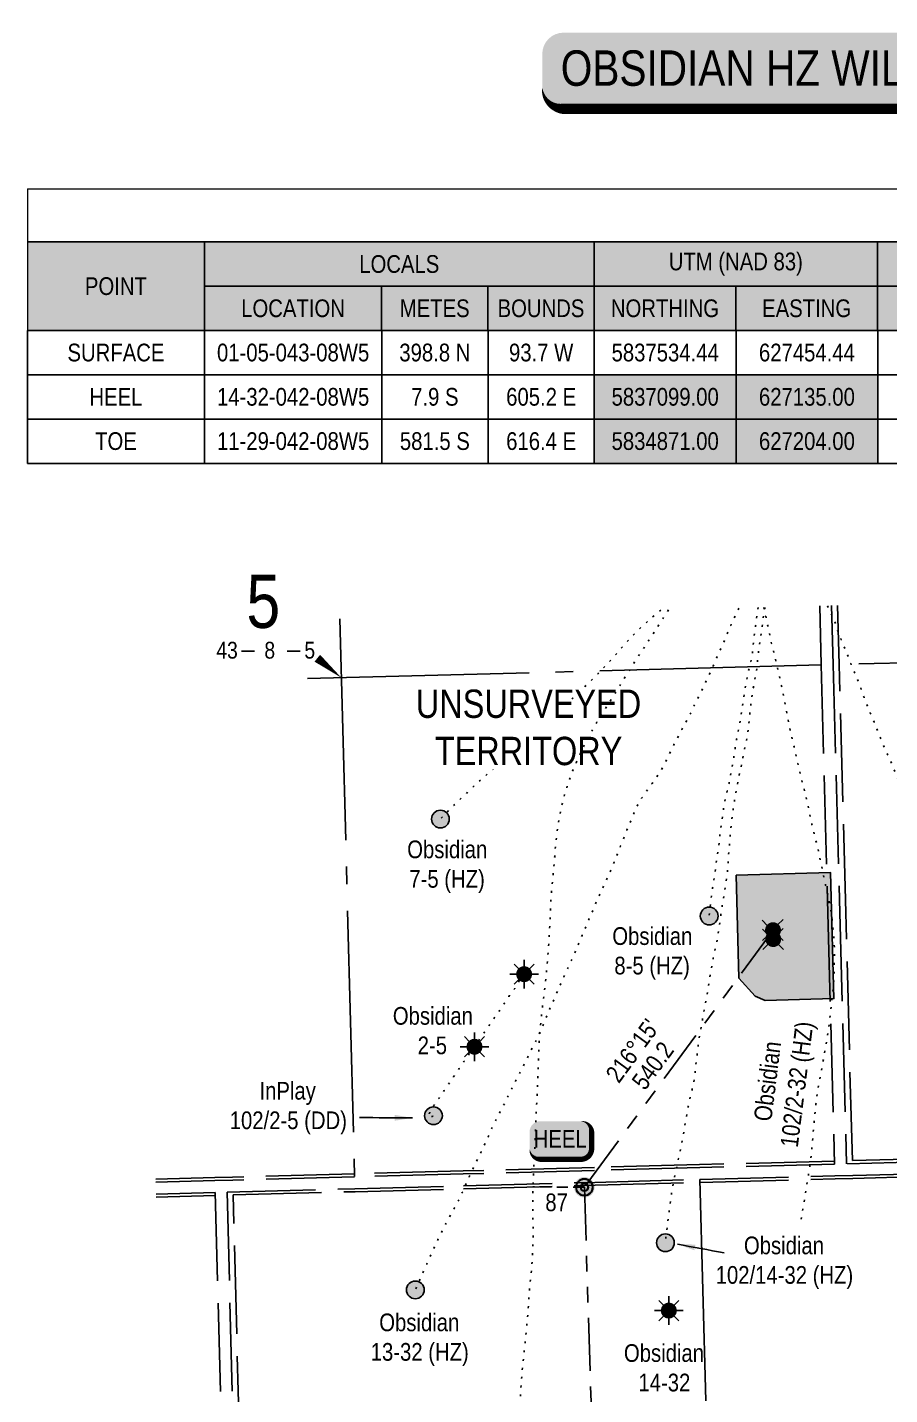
# Model space of a CAD drawing. Extents: x 623573 to 630850, y 5829278 to 5839468.
# Drawn here: x 623573 to 625033, y 5831889 to 5834205 of the extents above; entities that cross this region are included whole.
import ezdxf
from ezdxf.enums import TextEntityAlignment as Align

# ---------------------------------------------------------------- set-up
doc = ezdxf.new("R2010")
doc.units = 0
doc.header["$LTSCALE"] = 5
for name, pattern in [('foc-DOT', [1, 0.2, -0.8]), ('foc-DRILLPATH', [14.75, 6, -1.75, 1.75, -1.75, 1.75, -1.75]), ('foc-QUARTERLINE', [33, 25, -3, 2, -3]), ('foc-TIELINE', [1.875, 1.25, -0.625]), ('foc-UNSURVEYED', [12.5, 10, -2.5])]:
    doc.linetypes.add(name, pattern=pattern)
doc.layers.get('Defpoints').update_dxf_attribs({"color": 9})
for name, color, linetype in [('10', 1, 'Continuous'), ('9', 3, 'Continuous'), ('ABADATA-DRILL-T', 8, 'Continuous'), ('AS-DRILL', 8, 'foc-DOT'), ('AS-DRILL-T', 8, 'Continuous'), ('C-WS-S', 8, 'Continuous'), ('CG-NOTES', 7, 'Continuous'), ('L-BD', 7, 'Continuous'), ('L-MON', 1, 'Continuous'), ('L-QSEC', 8, 'foc-QUARTERLINE'), ('L-SECLBL', 7, 'Continuous'), ('L-UNS-T', 3, 'Continuous'), ('L-USEC', 7, 'foc-UNSURVEYED'), ('P-PDRILLPATH', 12, 'foc-DRILLPATH'), ('P-PROPOSED', 10, 'Continuous'), ('P-PROPOSED-H', 21, 'Continuous'), ('T-TIE', 201, 'foc-TIELINE')]:
    doc.layers.add(name, color=color, linetype=linetype)
doc.layers.add('T-TIE-T', color=201, linetype='Continuous', lineweight=18)
doc.styles.add('80', font='ARIALN.TTF', dxfattribs={"height": 10})
doc.styles.add('80B', font='ARIALNB.TTF', dxfattribs={"height": 25})
doc.styles.add('80CG', font='ARIALN.TTF', dxfattribs={"height": 10})
doc.styles.add('80L', font='ARIALN.TTF', dxfattribs={"height": 10})
doc.styles.add('SIMPLEX', font='ARIALN.TTF')
doc.dimstyles.new('Compass 5 000', dxfattribs={"dimscale": 5, "dimtxt": 9, "dimasz": 2, "dimexe": 0.2, "dimexo": 0.0625, "dimgap": 0.5, "dimtad": 0, "dimtih": 1, "dimtoh": 1, "dimzin": 0, "dimdsep": 46, "dimtxsty": '80CG', "dimcen": 0.1, "dimse1": 1, "dimse2": 1, "dimclrd": 256, "dimclrt": 256, "dimaunit": 1, "dimadec": 4, "dimazin": 0, "dimtfac": 0.06, "dimtofl": 0, "dimtmove": 0, "dimatfit": 1, "dimfxl": 0.2, "dimtolj": 1, "dimtzin": 0, "dimlwd": -1, "dimarcsym": 0})

# ---------------------------------------------------------------- blocks, each defined once
blk = doc.blocks.new('L-SECLBL')
at = {"layer": '9', "color": 7}
for p, q in [((-5.08, -27.83), (-12.29, -27.83)), ((20.7, -27.83), (13.5, -27.83))]:
    blk.add_line(p, q, dxfattribs=at)
at = {"layer": '10', "color": 2, "style": 'SIMPLEX'}
blk.add_attdef('SEC', text='', height=30, dxfattribs=at).set_placement((0, 0), align=Align.MIDDLE)
at = {"layer": '10', "color": 5, "style": '80L'}
blk.add_attdef('TWP', text='', height=9.5, dxfattribs=at).set_placement((-14.43, -27.37), align=Align.MIDDLE_RIGHT)
blk.add_attdef('RGE', text='', height=9.5, dxfattribs=at).set_placement((3.62, -27.37), align=Align.MIDDLE_CENTER)
blk.add_attdef('MER', text='', height=9.5, dxfattribs=at).set_placement((23.17, -27.37), align=Align.MIDDLE_LEFT)
blk = doc.blocks.new('BH-Existing')
at = {"layer": 'AS-DRILL-T'}
h = blk.add_hatch(color=256, dxfattribs=at)
h.dxf.hatch_style = 1
edge = h.paths.add_edge_path()
edge.add_arc((0, 0), 0.5, 0, 360)
blk.add_circle((0, 0), 0.5, dxfattribs=at)
blk = doc.blocks.new('GAS')
h = blk.add_hatch(color=255)
h.dxf.hatch_style = 1
edge = h.paths.add_edge_path()
edge.add_arc((0, 0), 0.9, 0, 360)
for p, q in [((0, 0.81), (0, 1.62)), ((-0.81, 0), (-1.62, 0)), ((-0.57, 0.57), (-1.14, 1.14)), ((0.57, 0.57), (1.14, 1.14)), ((1.62, 0), (0.81, 0)), ((-0.57, -0.57), (-1.14, -1.14)), ((0, -0.81), (0, -1.62)), ((1.14, -1.14), (0.57, -0.57))]:
    blk.add_line(p, q)
blk.add_circle((0, 0), 0.8)
blk = doc.blocks.new('plbh')
at = {"layer": 'L-MON'}
h = blk.add_hatch(color=255, dxfattribs=at)
h.dxf.hatch_style = 1
edge = h.paths.add_edge_path()
edge.add_arc((0, 0), 1.16, 0, 360)
h = blk.add_hatch(color=256, dxfattribs=at)
h.dxf.hatch_style = 1
h.paths.add_polyline_path([(-0.96, 0, 1), (0.96, 0, 1)])
h.paths.add_polyline_path([(0.91, 0, -1), (-0.91, 0, -1)], flags=16)
h.paths.add_polyline_path([(0.45, 0, -1), (-0.45, 0, -1)], flags=0)
h = blk.add_hatch(color=256, dxfattribs=at)
h.dxf.hatch_style = 1
h.paths.add_polyline_path([(-0.45, 0, 1), (0.45, 0, 1)])
h.paths.add_polyline_path([(0.4, 0, -1), (-0.4, 0, -1)], flags=16)
at = {"layer": 'L-MON', "color": 240}
for radius in [0.96, 0.91, 0.45, 0.4]:
    blk.add_circle((0, 0), radius, dxfattribs=at)
blk = doc.blocks.new('*U97')
h = blk.add_hatch(color=255)
edge = h.paths.add_edge_path()
edge.add_line((-11.5, -11.5), (11.5, -11.5))
edge.add_arc((11.5, -5.5), 6, 270, 360)
edge.add_line((17.5, -5.5), (17.5, 4))
edge.add_arc((11.5, 4), 6, 0, 90)
edge.add_line((11.5, 10), (-11.5, 10))
edge.add_arc((-11.5, 4), 6, 90, 180)
edge.add_line((-17.5, 4), (-17.5, -5.5))
edge.add_arc((-11.5, -5.5), 6, 180, 270)
at = {"color": 14, "flags": 128}
blk.add_lwpolyline([(-11.5, -11.5, 3, 3, 0), (11.5, -11.5, 3, 3, 0.414214), (17.5, -5.5, 3, 3, 0), (17.5, 4, 3, 0, 0.414214), (11.5, 10, 0, 0, 0), (-11.5, 10, 0, 0, 0.414214), (-17.5, 4, 0, 0, 0), (-17.5, -5.5, 0, 3, 0.414214)], format="xyseb", close=True, dxfattribs=at)
at = {"color": 14, "style": '80'}
blk.add_attdef('ENTER_TEXT_001', (-26.85, -4.92), '', height=10, dxfattribs=at)
blk = doc.blocks.new('*U84')
h = blk.add_hatch(color=255)
edge = h.paths.add_edge_path()
edge.add_line((-89, -11.5), (89, -11.5))
edge.add_arc((89, -5.5), 6, 270, 360)
edge.add_line((95, -5.5), (95, 4))
edge.add_arc((89, 4), 6, 0, 90)
edge.add_line((89, 10), (-89, 10))
edge.add_arc((-89, 4), 6, 90, 180)
edge.add_line((-95, 4), (-95, -5.5))
edge.add_arc((-89, -5.5), 6, 180, 270)
at = {"color": 14, "flags": 128}
blk.add_lwpolyline([(-89, -11.5, 3, 3, 0), (89, -11.5, 3, 3, 0.414214), (95, -5.5, 3, 3, 0), (95, 4, 3, 0, 0.414214), (89, 10, 0, 0, 0), (-89, 10, 0, 0, 0.414214), (-95, 4, 0, 0, 0), (-95, -5.5, 0, 3, 0.414214)], format="xyseb", close=True, dxfattribs=at)
at = {"color": 14, "style": '80'}
blk.add_attdef('DRILL_001', (-16.45, -5), '', height=10, dxfattribs=at)
blk = doc.blocks.new('*T52')
at = {"layer": 'CG-NOTES', "color": 0, "linetype": 'ByBlock', "lineweight": -2, "transparency": 16777216}
for p, q in [((0, -30), (960, -30)), ((100, -30), (100, -80)), ((320, -30), (320, -80)), ((480, -30), (480, -80)), ((640, -30), (640, -80)), ((800, -30), (800, -80)), ((960, -30), (960, -80)), ((100, -55), (960, -55)), ((200, -55), (200, -80)), ((260, -55), (260, -80)), ((400, -55), (400, -80)), ((560, -55), (560, -80)), ((720, -55), (720, -80)), ((880, -55), (880, -80)), ((0, -80), (960, -80))]:
    blk.add_line(p, q, dxfattribs=at)
at = {"layer": 'CG-NOTES', "linetype": 'ByBlock', "lineweight": 15, "transparency": 16777216}
blk.add_line((0, -30), (0, -80), dxfattribs=at)
at = {"layer": 'CG-NOTES', "color": 254, "true_color": 0xd9d9d9, "transparency": 16777216}
for points in [[(0, -30), (0, -80), (100, -30), (100, -80)], [(100, -30), (100, -55), (320, -30), (320, -55)], [(320, -30), (320, -55), (480, -30), (480, -55)], [(480, -30), (480, -55), (640, -30), (640, -55)], [(640, -30), (640, -55), (800, -30), (800, -55)], [(800, -30), (800, -55), (960, -30), (960, -55)], [(100, -55), (100, -80), (200, -55), (200, -80)], [(200, -55), (200, -80), (260, -55), (260, -80)], [(260, -55), (260, -80), (320, -55), (320, -80)], [(320, -55), (320, -80), (400, -55), (400, -80)], [(400, -55), (400, -80), (480, -55), (480, -80)], [(480, -55), (480, -80), (560, -55), (560, -80)], [(560, -55), (560, -80), (640, -55), (640, -80)], [(640, -55), (640, -80), (720, -55), (720, -80)], [(720, -55), (720, -80), (800, -55), (800, -80)], [(800, -55), (800, -80), (880, -55), (880, -80)], [(880, -55), (880, -80), (960, -55), (960, -80)]]:
    blk.add_solid(points, dxfattribs=at)
at = {"layer": 'Defpoints', "color": 8, "linetype": 'ByBlock', "lineweight": 0, "transparency": 16777216}
for p, q in [((0, 0), (960, 0)), ((0, 0), (0, -30)), ((960, 0), (960, -30))]:
    blk.add_line(p, q, dxfattribs=at)
at = {"layer": 'CG-NOTES', "color": 14, "transparency": 16777216, "char_height": 10, "attachment_point": 5, "style": '80'}
for s, insert, width in [('LOCALS', (210, -42.5), 219.25), ('UTM (NAD 83)', (400, -42.5), 159.25), ('LAT-LONG (NAD 83)', (560, -42.5), 159.25), ('UTM (NAD 27)', (720, -42.5), 159.25), ('LAT-LONG (NAD 27)', (880, -42.5), 159.25), ('POINT', (50, -55), 99.25), ('LOCATION', (150, -67.5), 99.25), ('METES', (230, -67.5), 59.25), ('BOUNDS', (290, -67.5), 59.25), ('NORTHING', (360, -67.5), 79.25), ('EASTING', (440, -67.5), 79.25), ('LATITUDE', (520, -67.5), 79.25), ('LONGITUDE', (600, -67.5), 79.25), ('NORTHING', (680, -67.5), 79.25), ('EASTING', (760, -67.5), 79.25), ('LATITUDE', (840, -67.5), 79.25), ('LONGITUDE', (920, -67.5), 79.25)]:
    blk.add_mtext(s, dxfattribs=dict(at, insert=insert, width=width))
blk = doc.blocks.new('DRILL HEADING')
blk.add_blockref('*T52', (0, 80))
at = {"style": '80B'}
blk.add_attdef('DRILLNAME_001', (0.98, 59.01), '', height=12, dxfattribs=at)
blk = doc.blocks.new('WC')
at = {"layer": 'L-MON'}
h = blk.add_hatch(color=255, dxfattribs=at)
h.dxf.hatch_style = 1
edge = h.paths.add_edge_path()
edge.add_arc((0, 0), 0.9, 0, 360)
at = {"layer": 'L-MON', "color": 240, "flags": 128}
for points in [[(-0.62, 0.5), (-1.23, 1.12)], [(0.52, 0.61), (1.13, 1.21)], [(-1.18, -1.18), (-0.56, -0.57)], [(1.16, -1.18), (0.56, -0.57)]]:
    blk.add_lwpolyline(points, dxfattribs=at)
at = {"layer": 'L-MON', "color": 240}
for radius in [0.8, 0.373]:
    blk.add_circle((0, 0), radius, dxfattribs=at)

msp = doc.modelspace()

# ---------------------------------------------------------------- hatches: boundary and pattern name
at = {"layer": 'P-PROPOSED-H'}
h = msp.add_hatch(color=256, dxfattribs=at)
h.dxf.hatch_style = 1
h.paths.add_polyline_path([(624773.372, 5832768.741), (624933.265, 5832772.964), (624938.897, 5832559.596), (624822.515, 5832556.515), (624805.745, 5832563.634), (624777.978, 5832593.912)])

# ---------------------------------------------------------------- linework, layer by layer
at = {"layer": 'AS-DRILL', "ltscale": 3, "flags": 128}
for points in [[(624822.236, 5833222.137), (624821.782, 5833219.702), (624820.172, 5833209.716), (624818.796, 5833199.997), (624817.481, 5833190.259), (624816, 5833180.317), (624814.393, 5833170.262), (624812.865, 5833159.848), (624811.482, 5833149.258), (624810.344, 5833138.815), (624809.443, 5833128.558), (624808.333, 5833118.205), (624806.56, 5833107.605), (624804.541, 5833097.209), (624802.706, 5833087.057), (624801.069, 5833076.991), (624799.567, 5833066.748), (624798.149, 5833056.308), (624796.958, 5833046.023), (624795.98, 5833035.984), (624795.142, 5833026.349), (624794.241, 5833016.822), (624792.922, 5833007.234), (624791.007, 5832997.44), (624788.82, 5832987.38), (624786.732, 5832977.342), (624784.855, 5832967.659), (624782.887, 5832958.004), (624780.787, 5832948.046), (624778.757, 5832938.069), (624776.909, 5832928.398), (624775.051, 5832918.766), (624773.063, 5832908.71), (624771.265, 5832898.69), (624769.726, 5832889.066), (624768.253, 5832879.244), (624766.774, 5832868.842), (624765.422, 5832858.203), (624764.275, 5832847.76), (624763.355, 5832837.442), (624762.679, 5832827.361), (624761.852, 5832817.276), (624760.926, 5832807.168), (624760.238, 5832797.157), (624759.749, 5832787.18), (624759.071, 5832777.149), (624757.742, 5832767.151), (624756.178, 5832757.357), (624754.817, 5832747.818), (624753.417, 5832738.268), (624751.81, 5832728.583), (624750.084, 5832718.474), (624748.487, 5832708.409), (624747.112, 5832698.629), (624745.71, 5832688.749), (624744.201, 5832678.756), (624742.806, 5832668.997), (624741.221, 5832659.222), (624739.116, 5832649.083), (624736.834, 5832638.8), (624734.764, 5832628.832), (624732.915, 5832619.231), (624731.148, 5832609.531), (624729.32, 5832599.5), (624727.601, 5832589.491), (624726.173, 5832579.851), (624724.778, 5832570.081), (624722.975, 5832559.85), (624720.981, 5832549.675), (624719.168, 5832539.834), (624717.525, 5832530.387), (624715.935, 5832521.183), (624714.318, 5832511.867), (624712.591, 5832502.569), (624710.877, 5832493.141), (624709.49, 5832483.471), (624708.317, 5832473.637), (624707.21, 5832463.565), (624705.987, 5832453.339), (624704.731, 5832443.223), (624703.763, 5832433.584), (624702.638, 5832424.222), (624700.932, 5832414.884), (624698.796, 5832405.505), (624696.497, 5832395.891), (624694.34, 5832386.181), (624692.438, 5832376.698), (624690.582, 5832367.327), (624688.821, 5832357.807), (624687.177, 5832348.001), (624685.427, 5832338.032), (624683.705, 5832328.173), (624682.139, 5832318.449), (624680.415, 5832308.65), (624678.284, 5832298.691), (624676.072, 5832288.83), (624673.951, 5832279.261), (624671.686, 5832269.519), (624669.373, 5832259.635), (624667.309, 5832249.847), (624665.544, 5832240.088), (624664.064, 5832230.496), (624662.819, 5832221.14), (624661.654, 5832212.116), (624660.481, 5832203.453), (624659.4, 5832195.052), (624658.515, 5832187.206), (624657.677, 5832179.861), (624656.745, 5832173.055), (624655.806, 5832166.508), (624654.96, 5832159.853), (624654.316, 5832153.484), (624653.682, 5832145.985)], [(624810.96, 5833221.837), (624810.138, 5833217.4), (624808.975, 5833210.607), (624807.96, 5833203.918), (624807.084, 5833197.253), (624806.28, 5833190.539), (624805.385, 5833183.824), (624804.466, 5833177.267), (624803.619, 5833170.643), (624802.849, 5833163.77), (624802.197, 5833156.941), (624801.521, 5833150.301), (624800.741, 5833143.798), (624799.691, 5833137.289), (624798.222, 5833130.708), (624796.551, 5833123.872), (624794.93, 5833116.997), (624793.422, 5833110.015), (624792.014, 5833102.686), (624790.648, 5833095.258), (624789.356, 5833088.021), (624788.133, 5833080.897), (624786.968, 5833073.784), (624785.831, 5833066.772), (624784.753, 5833059.831), (624783.77, 5833053.053), (624782.907, 5833046.629), (624781.964, 5833040.252), (624780.799, 5833033.569), (624779.431, 5833026.581), (624778.094, 5833019.563), (624776.844, 5833012.688), (624775.567, 5833005.662), (624774.244, 5832998.485), (624772.999, 5832991.4), (624771.898, 5832984.579), (624770.907, 5832978.071), (624769.931, 5832971.413), (624768.731, 5832964.519), (624767.441, 5832957.633), (624766.237, 5832950.88), (624765.1, 5832944.257), (624764.019, 5832937.807), (624762.808, 5832931.343), (624761.421, 5832924.705), (624759.959, 5832917.884), (624758.471, 5832911.263), (624756.979, 5832905.212), (624755.503, 5832899.331), (624754.141, 5832893.263), (624752.994, 5832887.021), (624752.113, 5832880.926), (624751.287, 5832875.042), (624750.353, 5832869.066), (624749.338, 5832862.747), (624748.322, 5832856.098), (624747.328, 5832849.36), (624746.531, 5832842.717), (624745.933, 5832836.159), (624745.397, 5832829.482), (624744.734, 5832822.723), (624743.755, 5832815.785), (624742.589, 5832808.722), (624741.402, 5832801.738), (624740.266, 5832794.686), (624739.282, 5832787.558), (624738.462, 5832780.684), (624737.783, 5832774.114), (624736.975, 5832767.531), (624735.909, 5832760.881), (624734.712, 5832753.887), (624733.479, 5832746.702), (624732.384, 5832739.621), (624731.45, 5832732.894), (624730.616, 5832726.52), (624729.889, 5832720.309), (624729.258, 5832714.221), (624728.65, 5832708.383), (624728.395, 5832705.915), (624727.754, 5832699.436)], [(624820.349, 5833222.087), (624821.792, 5833215.035), (624823.431, 5833207.095), (624824.596, 5833201.544), (624825.098, 5833199.186), (624826.82, 5833191.118), (624828.598, 5833182.802), (624830.451, 5833174.277), (624832.52, 5833165.188), (624833.509, 5833161.033), (624835.388, 5833153.049), (624837.639, 5833143.515), (624839.811, 5833134.669), (624841.996, 5833125.703), (624844.123, 5833116.685), (624846.2, 5833107.647), (624848.209, 5833098.536), (624850.139, 5833089.363), (624852.063, 5833080.091), (624853.958, 5833070.737), (624855.703, 5833061.369), (624857.43, 5833051.981), (624859.217, 5833042.555), (624861.055, 5833033.1), (624862.942, 5833023.656), (624865.048, 5833014.278), (624867.264, 5833004.922), (624869.41, 5832995.525), (624871.517, 5832986.117), (624873.475, 5832976.665), (624875.423, 5832967.213), (624877.629, 5832957.837), (624879.925, 5832948.454), (624882.191, 5832939.08), (624884.512, 5832929.908), (624889.303, 5832911.197), (624891.559, 5832901.823), (624893.666, 5832892.415), (624895.693, 5832882.974), (624897.652, 5832873.512), (624899.658, 5832864.102), (624901.775, 5832854.694), (624903.966, 5832845.508), (624906.282, 5832836.145), (624908.578, 5832826.772), (624910.874, 5832817.389), (624913.051, 5832807.983), (624915.068, 5832798.562), (624917.056, 5832789.121), (624918.964, 5832779.658), (624920.842, 5832770.204), (624922.849, 5832760.783), (624924.995, 5832751.386), (624927.112, 5832741.978), (624929.129, 5832732.547), (624931.157, 5832723.127), (624933.025, 5832713.663), (624934.574, 5832704.14), (624935.835, 5832694.58), (624936.806, 5832685.002), (624937.757, 5832675.394), (624938.689, 5832665.795), (624939.361, 5832656.169), (624939.703, 5832646.545), (624939.714, 5832636.922), (624939.637, 5832627.266), (624939.569, 5832617.621), (624939.455, 5832608.205), (624939.197, 5832598.565), (624938.698, 5832588.969), (624937.88, 5832579.324), (624937.005, 5832570.328), (624934.892, 5832550.556), (624932.582, 5832531.409), (624931.482, 5832521.827), (624930.313, 5832512.223), (624927.238, 5832491.726), (624924.084, 5832473.107), (624920.846, 5832454.636), (624917.418, 5832436.14), (624913.882, 5832417.611), (624910.802, 5832399.224), (624908.47, 5832380.527), (624907.475, 5832371.147), (624906.47, 5832361.778), (624905.565, 5832352.401), (624904.761, 5832342.987), (624903.956, 5832333.592), (624903.162, 5832324.179), (624902.397, 5832314.805), (624901.563, 5832305.38), (624900.638, 5832296.023), (624899.592, 5832286.662), (624898.366, 5832277.337), (624896.969, 5832268.027), (624895.481, 5832258.745), (624893.954, 5832249.452), (624892.406, 5832240.159), (624890.919, 5832230.866), (624889.472, 5832221.545), (624887.945, 5832212.242), (624886.347, 5832202.947), (624884.67, 5832193.67), (624883.303, 5832185.862), (624881.926, 5832177.746)], [(624928.068, 5833224.951), (624930.29, 5833219.638), (624932.866, 5833214.123), (624935.462, 5833208.93), (624938.094, 5833203.547), (624940.497, 5833197.747), (624942.61, 5833191.551), (624944.665, 5833185.262), (624946.826, 5833179.127), (624949.133, 5833173.155), (624951.423, 5833167.453), (624953.616, 5833162.018), (624955.711, 5833156.912), (624957.747, 5833152.123), (624959.753, 5833147.304), (624961.709, 5833142.163), (624963.634, 5833137.002), (624965.515, 5833132.04), (624967.384, 5833127.147), (624969.341, 5833122.286), (624971.557, 5833117.123), (624973.855, 5833111.891), (624976.022, 5833106.666), (624978.161, 5833101.4), (624980.318, 5833096.205), (624982.424, 5833091.028), (624984.423, 5833085.749), (624986.357, 5833080.277), (624988.268, 5833074.895), (624990.127, 5833069.592), (624992.024, 5833064.4), (624994.03, 5833059.211), (624996.143, 5833053.794), (624998.229, 5833048.617), (625000.382, 5833043.562), (625002.614, 5833038.569), (625004.816, 5833033.534), (625006.975, 5833028.269), (625009.082, 5833023.032), (625011.192, 5833017.716), (625013.368, 5833012.181), (625015.547, 5833006.516), (625017.799, 5833000.733), (625020.109, 5832995.021), (625022.418, 5832989.36), (625024.733, 5832983.859), (625027.135, 5832978.47), (625029.552, 5832973.251), (625031.842, 5832968.309), (625034.078, 5832963.526), (625036.242, 5832958.441), (625038.439, 5832952.857), (625040.759, 5832947.135), (625043.088, 5832941.504), (625045.42, 5832935.713), (625047.724, 5832929.862), (625049.99, 5832924.319), (625052.23, 5832918.986), (625054.41, 5832913.661), (625056.518, 5832908.425), (625058.578, 5832903.477), (625060.58, 5832898.477), (625062.622, 5832893.049), (625064.714, 5832887.662), (625066.747, 5832882.603), (625068.631, 5832877.511), (625070.514, 5832872.468), (625072.506, 5832867.419), (625074.606, 5832862.122), (625076.502, 5832857.34), (625078.443, 5832852.359), (625080.151, 5832847.482), (625081.823, 5832842.434), (625083.699, 5832836.911), (625085.717, 5832830.902), (625087.759, 5832825.114), (625089.662, 5832820.042), (625091.569, 5832815.23), (625093.578, 5832810.311), (625095.669, 5832805.324), (625097.931, 5832800.321), (625100.203, 5832795.319), (625102.424, 5832790.345), (625104.573, 5832785.43), (625106.65, 5832780.223), (625108.741, 5832774.845), (625110.88, 5832769.57), (625113.086, 5832764.416), (625115.318, 5832759.392), (625117.381, 5832754.705), (625119.24, 5832750.182), (625120.996, 5832745.776), (625122.707, 5832741.559), (625124.423, 5832737.523), (625126.136, 5832733.617), (625127.757, 5832729.808), (625129.35, 5832726.248), (625129.9, 5832725.112), (625131.61, 5832721.706)], [(624778.022, 5833220.962), (624777.39, 5833219.577), (624772.873, 5833210.216), (624768.379, 5833200.765), (624764.159, 5833191.551), (624760.101, 5833182.222), (624756.095, 5833172.484), (624752.074, 5833162.525), (624747.803, 5833152.57), (624743.271, 5833142.668), (624738.945, 5833132.901), (624734.756, 5833123.248), (624730.295, 5833113.678), (624725.773, 5833104.147), (624721.46, 5833094.62), (624717.184, 5833085.275), (624712.652, 5833076.124), (624708.007, 5833067.079), (624703.597, 5833058.231), (624699.403, 5833049.518), (624695.299, 5833040.837), (624690.774, 5833032.196), (624685.983, 5833023.758), (624681.509, 5833015.428), (624677.127, 5833007.06), (624672.483, 5832998.336), (624667.991, 5832989.585), (624663.823, 5832981.023), (624659.968, 5832972.78), (624656.083, 5832964.525), (624651.861, 5832956.122), (624647.158, 5832947.786), (624641.917, 5832939.706), (624636.552, 5832931.813), (624630.998, 5832923.885), (624624.923, 5832915.583), (624618.939, 5832907.223), (624613.423, 5832898.996), (624608.524, 5832890.865), (624604.086, 5832882.326), (624600.011, 5832873.277), (624596.23, 5832864.094), (624592.405, 5832854.711), (624588.597, 5832845.398), (624584.934, 5832836.289), (624581.231, 5832827.169), (624577.629, 5832818.042), (624574.157, 5832808.908), (624570.636, 5832799.713), (624566.924, 5832790.562), (624563.063, 5832781.398), (624559.284, 5832772.506), (624555.343, 5832763.7), (624551.272, 5832754.901), (624547.093, 5832746.028), (624542.942, 5832737.226), (624539.133, 5832728.724), (624535.399, 5832720.053), (624531.649, 5832711.202), (624527.852, 5832702.27), (624524.036, 5832693.267), (624520.318, 5832684.366), (624516.421, 5832675.411), (624512.456, 5832666.364), (624508.658, 5832657.442), (624505.108, 5832648.606), (624501.705, 5832639.884), (624497.852, 5832631.18), (624493.744, 5832622.63), (624489.747, 5832614.042), (624485.712, 5832605.414), (624481.663, 5832596.515), (624477.667, 5832587.527), (624473.665, 5832578.399), (624469.973, 5832569.62), (624466.169, 5832560.947), (624462.103, 5832551.958), (624457.976, 5832542.606), (624453.961, 5832533.188), (624450.19, 5832524.006), (624446.593, 5832515.059), (624442.811, 5832506.287), (624438.868, 5832497.571), (624434.843, 5832488.903), (624430.477, 5832480.315), (624426.069, 5832471.777), (624421.845, 5832463.084), (624417.506, 5832454.167), (624413.029, 5832445.227), (624408.558, 5832436.407), (624404.15, 5832427.869), (624399.823, 5832419.663), (624395.669, 5832411.761), (624391.736, 5832403.795), (624387.763, 5832395.439), (624383.676, 5832386.869), (624379.369, 5832378.273), (624374.805, 5832369.591), (624370.076, 5832360.714), (624365.536, 5832351.852), (624361.238, 5832342.937), (624357.198, 5832334.108), (624353.296, 5832325.343), (624349.401, 5832316.688), (624345.47, 5832308.242), (624341.575, 5832300.007), (624337.688, 5832291.813), (624333.476, 5832283.43), (624329.181, 5832274.744), (624325.229, 5832266.018), (624321.422, 5832257.425), (624317.459, 5832248.709), (624313.501, 5832239.782), (624309.692, 5832230.889), (624305.767, 5832222.274), (624301.33, 5832213.685), (624296.474, 5832205.044), (624291.502, 5832196.271), (624286.702, 5832187.423), (624282.092, 5832178.559), (624277.46, 5832169.405), (624272.9, 5832160.202), (624268.424, 5832151.172), (624264.222, 5832142.409), (624260.413, 5832133.917), (624256.737, 5832125.717), (624252.996, 5832117.657), (624249.439, 5832109.861), (624246.214, 5832102.364), (624243.014, 5832095.058), (624239.791, 5832087.881), (624236.672, 5832080.937), (624233.639, 5832074.105), (624230.186, 5832066.162)], [(624645.971, 5833217.451), (624640.885, 5833213.364), (624635.137, 5833208.642), (624629.51, 5833203.873), (624624.015, 5833199.008), (624618.514, 5833194.012), (624613.036, 5833188.927), (624607.755, 5833183.927), (624602.429, 5833178.716), (624596.897, 5833172.979), (624591.372, 5833166.993), (624585.938, 5833160.978), (624580.602, 5833155.007), (624575.446, 5833149.07), (624570.348, 5833143.194), (624565.317, 5833137.421), (624560.292, 5833131.817), (624555.234, 5833126.313), (624550.087, 5833120.796), (624544.917, 5833115.359), (624539.724, 5833110.072), (624534.469, 5833104.842), (624529.105, 5833099.59), (624523.711, 5833094.327), (624518.476, 5833089.088), (624513.22, 5833083.879), (624508.043, 5833078.732), (624502.666, 5833073.599), (624496.834, 5833068.605), (624490.998, 5833063.79), (624485.441, 5833059.033), (624480.103, 5833054.322), (624474.866, 5833049.523), (624469.69, 5833044.726), (624464.155, 5833039.86), (624458.302, 5833034.935), (624452.716, 5833030.147), (624447.602, 5833025.652), (624442.657, 5833021.171), (624437.729, 5833016.47), (624432.61, 5833011.365), (624427.218, 5833006.022), (624421.816, 5833000.689), (624416.379, 5832995.524), (624410.598, 5832990.542), (624404.773, 5832985.697), (624398.968, 5832980.834), (624393.281, 5832976.033), (624387.775, 5832971.238), (624382.488, 5832966.478), (624377.348, 5832961.831), (624372.08, 5832957.082), (624366.499, 5832952.094), (624360.543, 5832946.887), (624354.301, 5832941.532), (624348.067, 5832936.247), (624342.198, 5832931.171), (624336.372, 5832925.967), (624330.483, 5832920.511), (624324.794, 5832915.05), (624319.389, 5832909.817), (624314.08, 5832904.756), (624308.838, 5832899.767), (624303.804, 5832894.904), (624298.728, 5832890.109), (624293.751, 5832885.328), (624289.004, 5832880.582), (624284.522, 5832876.013), (624280.266, 5832871.6), (624277.093, 5832868.236), (624272.712, 5832863.62)], [(624658.809, 5833217.793), (624654.309, 5833210.902), (624650.895, 5833205.651), (624649.789, 5833203.931), (624645.255, 5833196.79), (624640.624, 5833189.487), (624635.896, 5833182.1), (624631.108, 5833174.663), (624628.57, 5833170.755), (624626.252, 5833167.183), (624621.309, 5833159.601), (624616.237, 5833151.966), (624611.055, 5833144.318), (624605.916, 5833136.591), (624598.171, 5833124.434), (624597.058, 5833122.634), (624593.179, 5833116.421), (624588.187, 5833108.407), (624583.195, 5833100.374), (624578.214, 5833092.301), (624573.254, 5833084.219), (624568.263, 5833076.165), (624563.233, 5833068.081), (624558.131, 5833060.045), (624552.919, 5833052.026), (624547.749, 5833043.948), (624542.7, 5833035.793), (624539.66, 5833030.782), (624537.714, 5833027.55), (624532.839, 5833019.249), (624528.067, 5833010.882), (624523.416, 5833002.437), (624518.928, 5832993.907), (624514.602, 5832985.281), (624510.468, 5832976.59), (624506.374, 5832967.86), (624502.322, 5832959.111), (624498.502, 5832950.258), (624494.925, 5832941.301), (624491.591, 5832932.251), (624485.578, 5832913.907), (624482.83, 5832904.652), (624480.292, 5832895.353), (624478.016, 5832885.97), (624476.073, 5832876.526), (624474.37, 5832867.038), (624472.723, 5832857.722), (624471.182, 5832848.208), (624469.901, 5832838.642), (624468.781, 5832829.079), (624467.782, 5832819.48), (624466.902, 5832809.893), (624466.134, 5832800.27), (624465.345, 5832790.646), (624464.496, 5832781.031), (624463.628, 5832771.404), (624462.749, 5832761.798), (624461.829, 5832752.221), (624460.949, 5832742.655), (624460.18, 5832733.061), (624459.581, 5832723.452), (624459.152, 5832713.828), (624458.734, 5832704.214), (624458.286, 5832694.568), (624457.798, 5832684.922), (624457.36, 5832675.288), (624456.932, 5832665.643), (624455.785, 5832646.387), (624454.288, 5832627.131), (624453.379, 5832617.534), (624452.379, 5832607.944), (624451.48, 5832598.338), (624450.651, 5832588.723), (624449.703, 5832579.095), (624448.627, 5832569.733), (624447.407, 5832560.178), (624446.469, 5832552.821), (624445.273, 5832543.456), (624444.198, 5832534.075), (624443.213, 5832524.706), (624442.238, 5832515.328), (624441.342, 5832505.981), (624440.557, 5832496.607), (624439.893, 5832487.196), (624439.116, 5832468.33), (624438.609, 5832449.48), (624437.791, 5832430.662), (624436.883, 5832411.812), (624436.137, 5832392.946), (624435.287, 5832374.187), (624434.28, 5832355.325), (624433.562, 5832336.499), (624433.135, 5832317.652), (624432.358, 5832298.795), (624431.209, 5832279.979), (624430.082, 5832261.133), (624429.375, 5832242.288), (624429.247, 5832223.458), (624429.28, 5832204.622), (624429.423, 5832185.76), (624429.636, 5832166.909), (624429.539, 5832148.05), (624428.863, 5832128.786), (624427.684, 5832109.988), (624426.012, 5832090.928), (624424.06, 5832071.87), (624422.454, 5832052.962), (624421.259, 5832033.634), (624419.727, 5832014.557), (624417.866, 5831995.452), (624416.025, 5831976.348), (624414.011, 5831957.358), (624412.03, 5831938.64), (624410.316, 5831919.639), (624408.953, 5831900.647), (624407.85, 5831882.002), (624406.732, 5831863.176), (624405.639, 5831844.541), (624404.657, 5831825.859), (624403.815, 5831807.581), (624402.9, 5831787.86), (624401.683, 5831768.611), (624400.186, 5831749.386), (624398.778, 5831730.162), (624397.511, 5831710.913), (624396.134, 5831691.68), (624394.636, 5831672.444), (624393.238, 5831653.221), (624392.012, 5831633.962), (624390.769, 5831614.933), (624389.472, 5831595.673), (624388.336, 5831576.397), (624387.199, 5831557.14), (624386.173, 5831537.867), (624385.377, 5831518.58), (624384.351, 5831499.306), (624383.335, 5831480.033), (624382.779, 5831460.722), (624382.564, 5831441.43), (624382.578, 5831422.143), (624382.793, 5831402.842), (624382.945, 5831393.203), (624383.017, 5831383.582), (624383.069, 5831373.94), (624383.201, 5831364.3), (624383.253, 5831354.668), (624383.245, 5831345.024), (624383.157, 5831335.399), (624382.909, 5831325.759), (624382.671, 5831316.139), (624382.373, 5831306.498), (624381.984, 5831296.875), (624381.436, 5831287.237), (624380.707, 5831277.625), (624379.953, 5831268.592), (624379.06, 5831258.395), (624378.27, 5831248.801), (624377.571, 5831239.2), (624376.882, 5831229.598), (624376.193, 5831219.987), (624375.524, 5831210.376), (624374.716, 5831200.762), (624373.826, 5831191.155), (624372.917, 5831181.558), (624372.028, 5831171.952), (624371.229, 5831162.348), (624370.38, 5831152.752), (624368.592, 5831133.539), (624366.743, 5831114.334), (624364.794, 5831095.156), (624363.066, 5831075.935), (624361.328, 5831056.723), (624359.599, 5831037.531), (624358.094, 5831018.215), (624357.376, 5831008.593), (624356.707, 5830998.962), (624355.531, 5830979.685), (624354.234, 5830960.434), (624352.786, 5830941.2), (624351.234, 5830922.163), (624349.406, 5830902.948), (624347.106, 5830883.801), (624344.293, 5830864.751), (624341.32, 5830845.697), (624338.7, 5830826.572), (624336.34, 5830807.424), (624334.535, 5830794.202), (624332.147, 5830778.394)], [(624414.423, 5832600.903), (624414.333, 5832600.91), (624413.7, 5832601.004), (624413.337, 5832601.104), (624413.164, 5832601.21), (624412.909, 5832601.403), (624412.817, 5832601.471), (624412.687, 5832601.498), (624412.489, 5832601.422), (624412.214, 5832601.195), (624411.854, 5832600.826), (624411.437, 5832600.305), (624410.984, 5832599.672), (624410.512, 5832598.97), (624410.021, 5832598.217), (624409.484, 5832597.323), (624408.932, 5832596.248), (624408.345, 5832595.002), (624407.72, 5832593.635), (624407.069, 5832592.128), (624406.382, 5832590.46), (624405.658, 5832588.69), (624404.807, 5832586.797), (624403.828, 5832584.821), (624402.71, 5832582.821), (624401.411, 5832580.847), (624399.982, 5832578.869), (624398.475, 5832576.839), (624397.016, 5832574.86), (624395.528, 5832572.84), (624394.001, 5832570.79), (624392.522, 5832568.811), (624391.092, 5832566.873), (624389.723, 5832564.916), (624388.375, 5832562.901), (624387.009, 5832560.794), (624385.597, 5832558.547), (624384.147, 5832556.228), (624382.628, 5832553.898), (624381.125, 5832551.688), (624379.553, 5832549.416), (624378.021, 5832547.175), (624376.548, 5832544.976), (624375.085, 5832542.757), (624373.613, 5832540.528), (624372.023, 5832538.226), (624370.411, 5832535.983), (624368.808, 5832533.77), (624365.719, 5832529.458), (624364.262, 5832527.4), (624362.884, 5832525.383), (624361.547, 5832523.357), (624360.23, 5832521.312), (624358.923, 5832519.268), (624357.506, 5832517.2), (624354.394, 5832513.027), (624351.42, 5832508.909), (624350.063, 5832506.852), (624348.658, 5832504.745), (624347.212, 5832502.657), (624345.756, 5832500.568), (624342.95, 5832496.543), (624341.638, 5832494.679), (624340.347, 5832492.794), (624339.028, 5832490.789), (624337.682, 5832488.703), (624336.288, 5832486.556), (624334.814, 5832484.367), (624333.33, 5832482.198), (624331.865, 5832480.069), (624330.359, 5832477.999), (624328.8, 5832476.008), (624327.291, 5832474.048), (624325.812, 5832472.058), (624324.334, 5832470.069), (624322.885, 5832468.091), (624321.487, 5832466.064), (624320.101, 5832463.997), (624318.676, 5832461.859), (624317.192, 5832459.699), (624315.628, 5832457.508), (624314.074, 5832455.347), (624312.569, 5832453.227), (624311.131, 5832451.188), (624309.734, 5832449.151), (624308.405, 5832447.186), (624307.056, 5832445.2), (624305.639, 5832443.172), (624304.252, 5832441.116), (624302.906, 5832439.02), (624301.619, 5832436.966), (624300.38, 5832434.983), (624299.092, 5832432.998), (624297.774, 5832430.993), (624296.465, 5832429.008), (624295.068, 5832426.961), (624293.6, 5832424.922), (624292.151, 5832422.944), (624290.763, 5832420.957), (624289.396, 5832418.891), (624287.981, 5832416.783), (624286.497, 5832414.624), (624284.992, 5832412.464), (624283.469, 5832410.273), (624281.916, 5832408.062), (624280.343, 5832405.86), (624278.789, 5832403.699), (624277.305, 5832401.509), (624275.902, 5832399.302), (624274.549, 5832397.106), (624273.274, 5832394.972), (624271.968, 5832392.887), (624270.599, 5832390.911), (624270.561, 5832390.86), (624269.208, 5832389.024), (624267.844, 5832387.258), (624266.518, 5832385.533), (624265.221, 5832383.858), (624264.002, 5832382.286), (624262.932, 5832380.748), (624261.971, 5832379.232), (624261.051, 5832377.698), (624260.18, 5832376.194), (624257.745, 5832372.119), (624256.517, 5832370.117), (624256.373, 5832369.883), (624255.808, 5832368.928), (624254.538, 5832366.614), (624253.969, 5832365.399), (624253.713, 5832364.862), (624253.445, 5832364.385), (624253.158, 5832363.897), (624252.326, 5832362.425), (624251.662, 5832361.017), (624251.77, 5832360.34), (624252.137, 5832360.069), (624252.128, 5832360.049), (624252.147, 5832359.699), (624252.159, 5832359.62), (624252.214, 5832359.421), (624252.277, 5832359.312), (624252.46, 5832359.207), (624252.689, 5832359.263), (624252.956, 5832359.38), (624253.25, 5832359.588), (624253.484, 5832359.814), (624253.562, 5832359.896), (624253.854, 5832360.214), (624254.135, 5832360.581), (624254.496, 5832360.911), (624254.854, 5832360.98), (624255.066, 5832360.926), (624255.632, 5832360.69), (624255.825, 5832360.596), (624256.352, 5832360.319), (624256.494, 5832360.263), (624256.615, 5832360.206), (624257.383, 5832359.936), (624258.146, 5832359.806), (624258.895, 5832359.855), (624259.223, 5832359.944), (624259.531, 5832360.032), (624259.956, 5832360.213), (624260.065, 5832360.276), (624260.114, 5832360.307), (624260.183, 5832360.359), (624260.407, 5832360.555), (624260.427, 5832360.576), (624260.68, 5832360.862), (624260.718, 5832360.913), (624260.893, 5832361.128), (624260.941, 5832361.179)]]:
    msp.add_lwpolyline(points, dxfattribs=at)
at = {"layer": 'CG-NOTES', "color": 7, "lineweight": 25}
for p, q in [((623573.253, 5833691.159), (626453.253, 5833691.159)), ((623573.253, 5833691.159), (623573.253, 5833466.159)), ((623873.253, 5833691.159), (623873.253, 5833466.159)), ((624173.253, 5833691.159), (624173.253, 5833466.159)), ((624353.253, 5833691.159), (624353.253, 5833466.159)), ((624533.253, 5833691.159), (624533.253, 5833466.159)), ((624773.253, 5833691.159), (624773.253, 5833466.159)), ((625013.253, 5833691.159), (625013.253, 5833466.159)), ((623573.253, 5833616.159), (626453.253, 5833616.159)), ((623573.253, 5833541.159), (626453.253, 5833541.159)), ((623573.253, 5833466.159), (626453.253, 5833466.159))]:
    msp.add_line(p, q, dxfattribs=at)
at = {"layer": 'CG-NOTES', "color": 50}
for points in [[(624533.253, 5833616.159), (624533.253, 5833541.159), (624773.253, 5833616.159), (624773.253, 5833541.159)], [(624773.253, 5833616.159), (624773.253, 5833541.159), (625013.253, 5833616.159), (625013.253, 5833541.159)], [(624533.253, 5833541.159), (624533.253, 5833466.159), (624773.253, 5833541.159), (624773.253, 5833466.159)], [(624773.253, 5833541.159), (624773.253, 5833466.159), (625013.253, 5833541.159), (625013.253, 5833466.159)]]:
    msp.add_solid(points, dxfattribs=at)
at = {"layer": 'L-QSEC', "ltscale": 3}
for p, q in [((624102.339, 5833202.999), (624127.393, 5832257.721)), ((625850.602, 5833149.44), (624937.623, 5833125.172)), ((624917.51, 5833124.633), (624005.259, 5833100.383)), ((624712.193, 5832253.047), (624755.326, 5830598.029))]:
    msp.add_line(p, q, dxfattribs=at)
at = {"layer": 'L-SECLBL', "flags": 128}
msp.add_lwpolyline([(624104.989, 5833103.034, 0, 14.995, 0), (624064.21, 5833136.089, 0, 0, 0)], format="xyseb", dxfattribs=at)
at = {"layer": 'L-USEC', "ltscale": 3}
for p, q in [((624914.89, 5833224.6), (624917.51, 5833124.633)), ((624935.002, 5833225.135), (624937.623, 5833125.16)), ((624947.664, 5833125.435), (624945.044, 5833225.402)), ((624917.51, 5833124.633), (624928.78, 5832704.495)), ((624937.623, 5833125.172), (624948.893, 5832705.035)), ((624958.935, 5832705.298), (624947.664, 5833125.435)), ((624928.78, 5832704.495), (624940.186, 5832279.329)), ((624948.893, 5832705.035), (624960.299, 5832279.865)), ((624970.205, 5832285.16), (624958.935, 5832705.298)), ((624533.655, 5832273.554), (624311.165, 5832267.639)), ((624711.538, 5832278.283), (624533.655, 5832273.554)), ((624711.672, 5832273.255), (624533.788, 5832268.526)), ((624940.051, 5832284.358), (624711.538, 5832278.283)), ((624940.185, 5832279.331), (624711.672, 5832273.256)), ((625112.04, 5832283.899), (624960.299, 5832279.865)), ((625111.906, 5832288.927), (624970.205, 5832285.16)), ((623890.701, 5832256.461), (623790.737, 5832253.803)), ((623890.835, 5832251.433), (623790.867, 5832248.775)), ((623920.855, 5832257.262), (623890.701, 5832256.461)), ((623920.988, 5832252.234), (623890.835, 5832251.433)), ((624127.26, 5832262.75), (623920.855, 5832257.262)), ((624127.393, 5832257.721), (623920.989, 5832252.234)), ((624311.165, 5832267.639), (624127.26, 5832262.75)), ((624311.299, 5832262.611), (624127.393, 5832257.721)), ((624533.788, 5832268.526), (624311.299, 5832262.611)), ((624534.328, 5832248.31), (624712.193, 5832253.047)), ((624712.193, 5832253.045), (624940.729, 5832259.133)), ((624712.327, 5832248.019), (624940.862, 5832254.106)), ((624940.729, 5832259.135), (624970.882, 5832259.938)), ((624940.862, 5832254.106), (624971.016, 5832254.909)), ((624970.882, 5832259.938), (625112.562, 5832263.712)), ((624971.016, 5832254.909), (625112.696, 5832258.683)), ((623791.4, 5832228.188), (623891.356, 5832231.185)), ((623791.531, 5832223.16), (623891.487, 5832226.156)), ((623891.356, 5832231.185), (623902.449, 5831803.184)), ((623911.462, 5832231.706), (623922.555, 5831803.706)), ((623911.469, 5832231.72), (624127.928, 5832237.486)), ((623921.64, 5832226.959), (624128.062, 5832232.458)), ((623932.603, 5831803.991), (623921.64, 5832226.959)), ((624127.928, 5832237.486), (624311.818, 5832242.384)), ((624128.062, 5832232.458), (624311.952, 5832237.355)), ((624311.818, 5832242.382), (624534.328, 5832248.308)), ((624311.952, 5832237.355), (624534.462, 5832243.281)), ((624534.462, 5832243.281), (624712.327, 5832248.019))]:
    msp.add_line(p, q, dxfattribs=at)
at = {"layer": 'P-PDRILLPATH', "ltscale": 3}
for p, q in [((624835.843, 5832675.383), (624516.402, 5832239.948)), ((624516.402, 5832239.948), (624585.402, 5830011.948))]:
    msp.add_line(p, q, dxfattribs=at)
at = {"layer": 'P-PROPOSED', "flags": 128}
msp.add_lwpolyline([(624773.372, 5832768.741), (624933.265, 5832772.964), (624938.897, 5832559.596), (624822.515, 5832556.515), (624805.745, 5832563.634), (624777.978, 5832593.912)], close=True, dxfattribs=at)
at = {"layer": 'T-TIE', "ltscale": 3}
msp.add_line((624516.402, 5832239.948), (624429.363, 5832240.539), dxfattribs=at)

# ---------------------------------------------------------------- block references
ref = msp.add_blockref('*U84', (625015.16, 5834135.673), dxfattribs=dict(xscale=6.000000000000023, yscale=6.000000000000023, zscale=6.000000000000023))
ref.add_attrib('DRILL_001', 'OBSIDIAN HZ WILLGR 11-29-42-8', (624476.408, 5834105.653), dxfattribs={"color": 14, "height": 60, "style": '80'})
at = {"layer": 'AS-DRILL-T', "xscale": 29.98945950000015, "yscale": 29.98945950000015, "zscale": 29.98945950000015}
for p in [(624272.712, 5832863.62), (624727.754, 5832699.436), (624260.941, 5832361.179), (624653.682, 5832145.985), (624230.186, 5832066.162)]:
    msp.add_blockref('BH-Existing', p, dxfattribs=at)
at = {"layer": 'C-WS-S', "color": 6, "xscale": 14.99472975000008, "yscale": 14.99472975000008, "zscale": 14.99472975000008}
for p in [(624414.423, 5832600.903), (624659.406, 5832031.01)]:
    msp.add_blockref('GAS', p, dxfattribs=at)
at = {"layer": 'C-WS-S', "xscale": 14.99472975000008, "yscale": 14.99472975000008, "zscale": 14.99472975000008}
msp.add_blockref('GAS', (624330.359, 5832477.999), dxfattribs=at)
at = {"layer": 'CG-NOTES', "xscale": 2.99894595, "yscale": 2.99894595, "zscale": 2.99894595}
msp.add_blockref('DRILL HEADING', (623573.253, 5833691.159), dxfattribs=at)
at = {"layer": 'CG-NOTES'}
ref = msp.add_blockref('*U97', (624476.215, 5832321.862), dxfattribs=dict(at, xscale=2.999115960000029, yscale=2.999115960000029, zscale=2.999115960000029))
ref.add_attrib('ENTER_TEXT_001', 'HEEL', (624430.676, 5832306.867), dxfattribs={"layer": '0', "color": 14, "height": 29.9912, "style": '80'})
at = {"layer": 'L-MON'}
for p, xscale, yscale, zscale in [((624835.843, 5832675.383), 14.99472975000004, 14.99472975000004, 14.99472975000004), ((624836.229, 5832660.401), 14.99472975000004, 14.99472975000004, 14.99472975000004), ((624835.843, 5832675.383), 5.000000000000007, 5.000000000000007, 5.000000000000007), ((624836.229, 5832660.401), 5.000000000000007, 5.000000000000007, 5.000000000000007)]:
    msp.add_blockref('WC', p, dxfattribs=dict(at, xscale=xscale, yscale=yscale, zscale=zscale))
at = {"layer": 'L-MON', "color": 6, "xscale": 14.99472975000008, "yscale": 14.99472975000008, "zscale": 14.99472975000008}
msp.add_blockref('plbh', (624516.402, 5832239.948), dxfattribs=at)
at = {"layer": 'L-SECLBL', "color": 2, "xscale": 2.998945950000012, "yscale": 2.998945950000012, "zscale": 2.998945950000012}
msp.add_blockref('L-SECLBL', (623972.844, 5833231.732), dxfattribs=at).add_auto_attribs({'SEC': '5', 'TWP': '43', 'RGE': '8', 'MER': '5'})

# ---------------------------------------------------------------- texts
at = {"layer": 'ABADATA-DRILL-T', "char_height": 29.98946, "attachment_point": 1, "style": '80L'}
for s, width, insert in [('\\pi24.954;Obsidian\\P\\pi28.585;7-5 (HZ)', 181.36321, (624191.469, 5832827.334)), ('\\pi19.408;Obsidian\\P\\pi22.937;8-5 (HZ)', 170.27074, (624544.284, 5832680.429)), ('\\pi-43.481;Obsidian\\P\\pi-1.3815;2-5', 44.49184, (624235.552, 5832545.298)), ('\\pi52.451;InPlay\\P\\pi2.0256;102/2-5 (DD)', 196.81432, (623913.856, 5832418.417)), ('\\pi49.89;Obsidian\\P\\pi2.0317;102/14-32 (HZ)', 231.23452, (624736.695, 5832156.464)), ('\\pi16.442;Obsidian\\P\\pi2.0199;13-32 (HZ)', 164.3382, (624152.631, 5832026.129)), ('\\pi-43.481;Obsidian\\P\\pi-18.933;14-32', 44.49184, (624626.888, 5831974.215))]:
    msp.add_mtext_dynamic_manual_height_columns(s, width=width, gutter_width=49.976, heights=[0], dxfattribs=dict(at, insert=insert))
at = {"layer": 'ABADATA-DRILL-T', "insert": (624798.12, 5832314.174), "char_height": 29.98946, "attachment_point": 1, "rotation": 82.89139, "style": '80L'}
msp.add_mtext_dynamic_manual_height_columns('\\pi40.333;Obsidian\\P\\pi2.0283;102/2-32 (HZ)', width=212.12128, gutter_width=49.976, heights=[0], dxfattribs=at)
at = {"layer": 'CG-NOTES', "char_height": 30, "attachment_point": 5, "style": '80'}
for s, insert, width in [('SURFACE', (623723.253, 5833653.659), 291), ('01-05-043-08W5', (624023.253, 5833653.659), 291), ('398.8 N', (624263.253, 5833653.659), 171), ('93.7 W', (624443.253, 5833653.659), 171), ('5837534.44', (624653.253, 5833653.659), 231), ('627454.44', (624893.253, 5833653.659), 231), ('HEEL', (623723.253, 5833578.659), 291), ('14-32-042-08W5', (624023.253, 5833578.659), 291), ('7.9 S', (624263.253, 5833578.659), 171), ('605.2 E', (624443.253, 5833578.659), 171), ('5837099.00', (624653.253, 5833578.659), 231), ('627135.00', (624893.253, 5833578.659), 231), ('TOE', (623723.253, 5833503.659), 291), ('11-29-042-08W5', (624023.253, 5833503.659), 291), ('581.5 S', (624263.253, 5833503.659), 171), ('616.4 E', (624443.253, 5833503.659), 171), ('5834871.00', (624653.253, 5833503.659), 231), ('627204.00', (624893.253, 5833503.659), 231)]:
    msp.add_mtext(s, dxfattribs=dict(at, insert=insert, width=width))
at = {"layer": 'L-BD', "color": 5, "style": '80L'}
for s, p in [("216°15'", (624597.815, 5832471.336)), ('540.2', (624632.272, 5832446.057))]:
    msp.add_text(s, height=29.9895, rotation=53.7357, dxfattribs=at).set_placement(p, align=Align.MIDDLE)
at = {"layer": 'T-TIE-T', "style": '80L'}
msp.add_text('87', height=29.9806, dxfattribs=at).set_placement((624469.353, 5832214.457), align=Align.MIDDLE)

# ---------------------------------------------------------------- leaders
at = {"layer": 'ABADATA-DRILL-T', "path_type": 1}
for points in [[(624225.411, 5832357.42), (624135.511, 5832358.033)], [(624674.073, 5832143.557), (624753.368, 5832128.694)]]:
    msp.add_leader(points, dimstyle='Compass 5 000', override={"dimasz": 6, "dimgap": 0.5, "dimtad": 0}, dxfattribs=at)

# ---------------------------------------------------------------- next in the draw order: texts
at = {"layer": 'L-UNS-T', "color": 3, "insert": (624421.875, 5833018.623), "char_height": 47.98314, "attachment_point": 5, "style": '80L', "bg_fill": 3, "box_fill_scale": 1.15, "bg_fill_color": 256, "bg_fill_true_color": 256, "bg_fill_transparency": 0}
msp.add_mtext_dynamic_manual_height_columns('UNSURVEYED TERRITORY', width=126.41375, gutter_width=47.5, heights=[0], dxfattribs=at)

doc.saveas('drawing.dxf')
